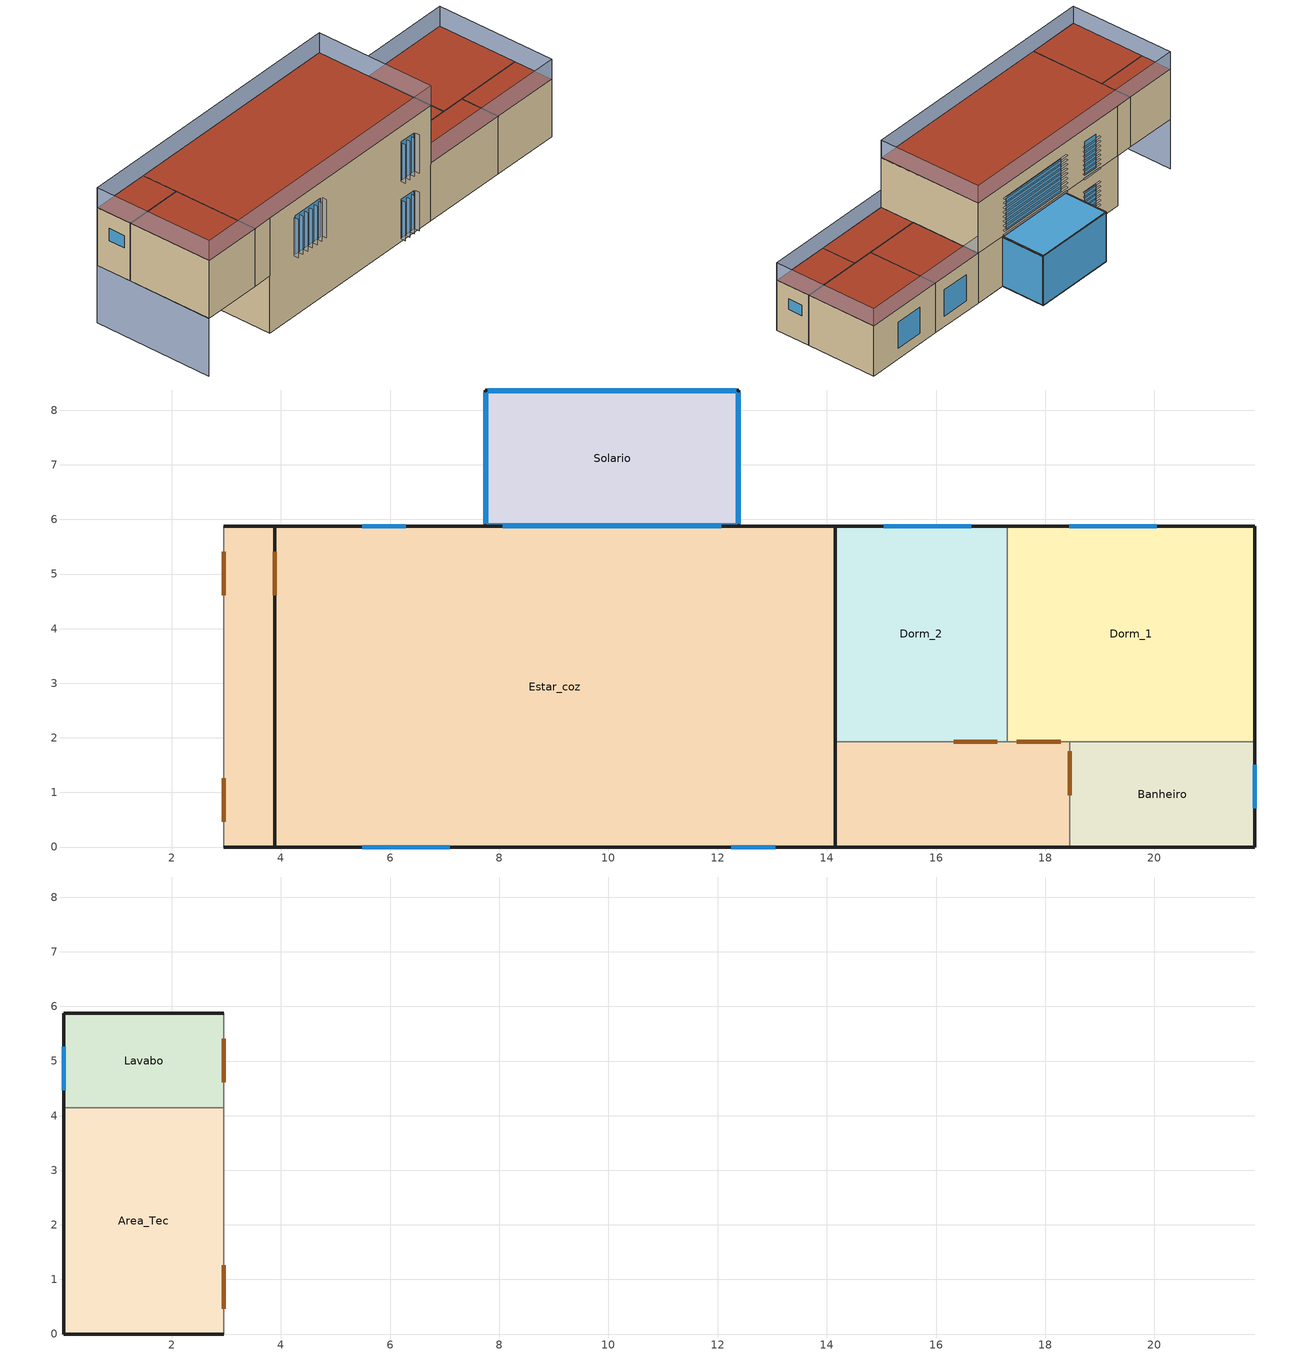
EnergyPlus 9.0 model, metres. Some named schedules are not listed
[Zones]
Dorm_1
 floor ground (Exterior Floor): 21.84,5.87 21.84,1.93 17.3,1.93 17.3,5.87 z0
 wall outside (Exterior Wall): 21.84,1.93 21.84,5.87 17.3,5.87 z0:2.85
 wall to Estar_coz (Interior Wall): 17.3,1.93 18.45,1.93 z0:2.85
 wall to Dorm_2 (Interior Wall): 17.3,5.87 17.3,1.93 z0:2.85
 wall to Banheiro (Interior Wall): 18.45,1.93 21.84,1.93 z0:2.85
 window (Exterior Window): 20.04,5.87 18.44,5.87 z0.6:2.1
 door inside (Interior Door): 17.48,1.93 18.28,1.93 z0:2.1
 roof outside (Exterior Roof): 17.3,5.87 17.3,1.93 21.84,1.93 21.84,5.87 z2.85
Dorm_2
 floor ground (Exterior Floor): 17.3,5.87 17.3,1.93 14.15,1.93 14.15,5.87 z0
 wall outside (Exterior Wall): 17.3,5.87 14.15,5.87 z0:2.85
 wall to Estar_coz (Interior Wall): 14.15,5.87 14.15,1.93 17.3,1.93 z0:2.85
 window (Exterior Window): 16.64,5.87 15.04,5.87 z0.6:2.1
 door inside (Interior Door): 16.32,1.93 17.12,1.93 z0:2.1
 roof outside (Exterior Roof): 14.15,5.87 14.15,1.93 17.3,1.93 17.3,5.87 z2.85
Banheiro
 floor ground (Exterior Floor): 21.84,1.93 21.84,0 18.45,0 18.45,1.93 z0
 wall outside (Exterior Wall): 18.45,0 21.84,0 21.84,1.93 z0:2.85
 wall to Estar_coz (Interior Wall): 18.45,1.93 18.45,0 z0:2.85
 window (Exterior Window): 21.84,0.71 21.84,1.51 z1.5:2.1
 door inside (Interior Door): 18.45,1.75 18.45,0.95 z0:2.1
 roof outside (Exterior Roof): 18.45,1.93 18.45,0 21.84,0 21.84,1.93 z2.85
Estar_coz
 floor outside (Exterior Floor): 3.89,5.87 3.89,0 2.95,0 2.95,5.87 z2.85
 floor ground (Exterior Floor): 14.15,5.87 14.15,0 3.89,0 3.89,5.87 z0; 18.45,1.93 18.45,0 14.15,0 14.15,1.93 z0
 wall outside (Exterior Wall): 14.15,0 18.45,0 / 14.15,5.87 12.39,5.87 / 7.74,5.87 3.89,5.87 3.89,0 / 14.15,0 14.15,1.93 z0:2.85; 2.95,0 3.89,0 / 14.15,0 14.15,5.87 3.89,5.87 2.95,5.87 z2.85:5.7; 3.89,0 14.15,0 z0:5.7
 wall to Lavabo (Interior Wall): 2.95,5.87 2.95,4.14 z2.85:5.7
 wall to Area_Tec (Interior Wall): 2.95,4.14 2.95,0 z2.85:5.7
 wall to Solario (Interior Wall): 12.39,5.87 7.74,5.87 z0:2.85
 window inside (Interior Window): 11.56,5.87 8.56,5.87 z0.05:2.5
 window (Exterior Window): 5.49,0 7.09,0 / 12.25,0 13.05,0 / 6.29,5.87 5.49,5.87 / 12.06,5.87 8.06,5.87 z3.05:4.95; 12.25,0 13.05,0 / 6.29,5.87 5.49,5.87 z0.2:2.1
 door inside (Interior Door): 2.95,1.26 2.95,0.46 / 2.95,5.41 2.95,4.61 z2.85:4.95
 door (Exterior Door): 3.89,5.41 3.89,4.61 z0:2.1
 roof outside (Exterior Roof): 14.15,1.93 14.15,0 18.45,0 18.45,1.93 z2.85; 2.95,5.87 2.95,0 14.15,0 14.15,5.87 z5.7
Solario
 floor ground (Exterior Floor): 12.39,8.37 12.39,5.87 7.74,5.87 7.74,8.37 z0
 wall outside (Exterior Wall): 12.39,5.87 12.39,8.37 7.74,8.37 7.74,5.87 z0:2.85
 window (Exterior Window): 12.34,8.37 7.79,8.37 / 7.74,8.32 7.74,5.92 / 12.39,5.92 12.39,8.32 z0.05:2.8
 roof outside (Exterior Roof): 7.74,8.37 7.74,5.87 12.39,5.87 12.39,8.37 z2.85
 skylight (Exterior Window): 7.79,8.32 7.79,5.92 12.34,5.92 12.34,8.32 z2.85
Area_Tec
 floor outside (Exterior Floor): 2.95,4.14 2.95,0 0.02,0 0.02,4.14 z2.85
 wall outside (Exterior Wall): 0.02,4.14 0.02,0 2.95,0 z2.85:5.7
 wall to Lavabo (Interior Wall): 2.95,4.14 0.02,4.14 z2.85:5.7
 roof outside (Exterior Roof): 0.02,4.14 0.02,0 2.95,0 2.95,4.14 z5.7
Lavabo
 floor outside (Exterior Floor): 2.95,5.87 2.95,4.14 0.02,4.14 0.02,5.87 z2.85
 wall outside (Exterior Wall): 2.95,5.87 0.02,5.87 0.02,4.14 z2.85:5.7
 window (Exterior Window): 0.02,5.26 0.02,4.46 z4.35:4.95
 roof outside (Exterior Roof): 0.02,5.87 0.02,4.14 2.95,4.14 2.95,5.87 z5.7
shading: 5.39,0 5.39,-0.25 / 5.69,0 5.69,-0.25 / 5.99,0 5.99,-0.25 / 6.29,0 6.29,-0.25 / 6.59,0 6.59,-0.25 / 6.89,0 6.89,-0.25 / 7.19,0 7.19,-0.25 / 12.2,0 12.2,-0.25 / 12.5,0 12.5,-0.25 / 12.8,0 12.8,-0.25 / 13.1,0 13.1,-0.25 z3.05:4.95; 12.8,0 12.8,-0.25 / 12.5,0 12.5,-0.25 / 12.2,0 12.2,-0.25 / 13.1,0 13.1,-0.25 z0.2:2.1; 0.02,5.87 0,0 z0:2.85; 0.02,5.87 0.02,0 / 0.02,0 14.15,0 / 14.15,0 14.15,5.87 / 14.15,5.87 0.02,5.87 z5.7:6.7; 14.15,0 21.84,0 / 21.84,0 21.84,5.87 / 21.84,5.87 14.15,5.87 z2.85:3.85; 7.74,6.02 7.74,5.87 12.39,5.87 12.39,6.02 z5.04; 5.29,6.02 5.29,5.87 6.49,5.87 6.49,6.02 z4.78; 5.29,6.02 5.29,5.87 6.49,5.87 6.49,6.02 z4.52; 5.29,6.02 5.29,5.87 6.49,5.87 6.49,6.02 z4.26; 5.29,6.02 5.29,5.87 6.49,5.87 6.49,6.02 z4; 5.29,6.02 5.29,5.87 6.49,5.87 6.49,6.02 z3.74; 5.29,6.02 5.29,5.87 6.49,5.87 6.49,6.02 z3.48; 5.29,6.02 5.29,5.87 6.49,5.87 6.49,6.02 z3.22; 5.29,6.02 5.29,5.87 6.49,5.87 6.49,6.02 z2.96; 5.29,6.02 5.29,5.87 6.49,5.87 6.49,6.02 z1.93; 5.29,6.02 5.29,5.87 6.49,5.87 6.49,6.02 z1.15; 5.29,6.02 5.29,5.87 6.49,5.87 6.49,6.02 z2.19; 5.29,6.02 5.29,5.87 6.49,5.87 6.49,6.02 z0.63; 5.29,6.02 5.29,5.87 6.49,5.87 6.49,6.02 z0.11; 5.29,6.02 5.29,5.87 6.49,5.87 6.49,6.02 z1.41; 5.29,6.02 5.29,5.87 6.49,5.87 6.49,6.02 z0.37; 5.29,6.02 5.29,5.87 6.49,5.87 6.49,6.02 z0.89; 5.29,6.02 5.29,5.87 6.49,5.87 6.49,6.02 z1.67; 7.74,6.02 7.74,5.87 12.39,5.87 12.39,6.02 z4.78; 7.74,6.02 7.74,5.87 12.39,5.87 12.39,6.02 z4.52; 7.74,6.02 7.74,5.87 12.39,5.87 12.39,6.02 z4.26; 7.74,6.02 7.74,5.87 12.39,5.87 12.39,6.02 z4; 7.74,6.02 7.74,5.87 12.39,5.87 12.39,6.02 z3.74; 7.74,6.02 7.74,5.87 12.39,5.87 12.39,6.02 z3.48; 7.74,6.02 7.74,5.87 12.39,5.87 12.39,6.02 z3.22; 7.74,6.02 7.74,5.87 12.39,5.87 12.39,6.02 z2.96
[Building]
Passivhaus: North Axis {deg}=0; Terrain=City; Loads Convergence Tolerance Value=0.04; Temperature Convergence Tolerance Value {deltaC}=0.4; Solar Distribution=FullExteriorWithReflections; Maximum Number of Warmup Days=25
[Site:Location]
RS_Pelotas: Latitude {deg}=-31.46; Longitude {deg}=-52.21; Time Zone {hr}=-3; Elevation {m}=13
[SizingPeriod:DesignDay] Dry-Bulb Temperature Range Modifier Type=DefaultMultipliers; Humidity Condition Type=DewPoint; Barometric Pressure {Pa}=101241; Rain Indicator=No; Snow Indicator=No; Daylight Saving Time Indicator=No; Solar Model Indicator=Schedule
Name | Month | Day of Month | Day Type | Maximum Dry-Bulb Temperature {C} | Daily Dry-Bulb Temperature Range {deltaC} | Wetbulb or DewPoint at Maximum Dry-Bulb {C} | Wind Speed {m/s} | Wind Direction {deg} | Beam Solar Day Schedule | Diffuse Solar Day Schedule | Sky Clearness
Floripa_Inverno | 5 | 20 | WinterDesignDay | 19.1 | 17.1 | 13.9 | 2.9 | 0 | Inverno_Rad_Direta | Inverno_Rad_Difusa | 0
Floripa_verao | 1 | 23 | SummerDesignDay | 36 | 24.8 | 22 | 3.4 | 90 | Verao_Rad_Direta | Verao_Rad_Difusa | 1
[Site:GroundTemperature:BuildingSurface]
26.02, 26.01, 25.58, 24.38, 22.12, 19.77, 19.51, 19.23, 20.58, 21.5, 23.16, 24.45
[Material]
Name | Roughness | Thickness {m} | Conductivity {W/m-K} | Density {kg/m3} | Specific Heat {J/kg-K} | Thermal Absorptance | Solar Absorptance | Visible Absorptance
EPS | MediumRough | 0.08 | 0.04 | 35 | 1420
Reboco_Externo | MediumRough | 0.02 | 1.15 | 2000 | 1000 | 0.9 | 0.2 | 0.2
Revest_ceramico | VerySmooth | 0.01 | 1 | 2000 | 920 | 0.9 | 0.2 | 0.2
Argamassa_assent | MediumRough | 0.04 | 1.15 | 2000 | 1000
Porta_Ext_MDF | Smooth | 0.005 | 0.2 | 850 | 2300 | 0.9 | 0.2 | 0.2
Porta_Interna_Madeira | Smooth | 0.06 | 0.23 | 600 | 1340
Tavela_ceramica | MediumRough | 0.05 | 0.1 | 2560 | 920
Porta_EPS | MediumRough | 0.088 | 0.04 | 35 | 1420
Fibrocimento | MediumRough | 0.008 | 0.65 | 1600 | 840 | 0.9 | 0.2 | 0.2
OSB | MediumRough | 0.03 | 0.12 | 550 | 2300 | 0.9 | 0.2 | 0.2
Placa_cimenticia | MediumRough | 0.05 | 0.95 | 2200 | 840 | 0.9 | 0.7 | 0.7
Gesso_acartonado; Gesso_acartonado com PCM | Smooth | 0.01 | 0.35 | 750 | 840 | 0.9 | 0.2 | 0.2
Concreto_laje | Rough | 0.1 | 1.15 | 2100 | 1000 | 0.9 | 0.7 | 0.7
la_vidro | Rough | 0.1 | 0.045 | 100 | 700 | 0.9 | 0.2 | 0.2
[Material:AirGap]
Name | Thermal Resistance {m2-K/W}
AR_5cm_DESC | 0.21
AR_cobertura | 0.14
[WindowMaterial:Glazing] Optical Data Type=SpectralAverage; Infrared Transmittance at Normal Incidence=0; Front Side Infrared Hemispherical Emissivity=0.837; Conductivity {W/m-K}=1
Name | Thickness {m} | Solar Transmittance at Normal Incidence | Front Side Solar Reflectance at Normal Incidence | Back Side Solar Reflectance at Normal Incidence | Visible Transmittance at Normal Incidence | Front Side Visible Reflectance at Normal Incidence | Back Side Visible Reflectance at Normal Incidence | Back Side Infrared Hemispherical Emissivity
Glass_11334F_LayerAvg | 0.005 | 0.573351 | 0.225335 | 0.291876 | 0.879109 | 0.047501 | 0.044683 | 0.037
Glass_11006_LayerAvg | 0.006 | 0.817049 | 0.0734964 | 0.0734964 | 0.892481 | 0.080801 | 0.080801 | 0.837
[WindowMaterial:Gas]
Gap_1_W_0_0140: Gas Type=Air; Thickness {m}=0.014
[WindowMaterial:Blind]
BLIND WITH HIGH REFLECTIVITY SLATS: Slat Orientation=Horizontal; Slat Width {m}=0.025; Slat Separation {m}=0.01875; Slat Thickness {m}=0.001; Slat Angle {deg}=45; Slat Conductivity {W/m-K}=0.9; Slat Beam Solar Transmittance=0; Front Side Slat Beam Solar Reflectance=0.8; Back Side Slat Beam Solar Reflectance=0.8; Slat Diffuse Solar Transmittance=0; Front Side Slat Diffuse Solar Reflectance=0.8; Back Side Slat Diffuse Solar Reflectance=0.8; Slat Beam Visible Transmittance=0; Front Side Slat Beam Visible Reflectance=0.8; Back Side Slat Beam Visible Reflectance=0.8; Slat Diffuse Visible Transmittance=0; Front Side Slat Diffuse Visible Reflectance=0.8; Back Side Slat Diffuse Visible Reflectance=0.8; Slat Infrared Hemispherical Transmittance=0; Front Side Slat Infrared Hemispherical Emissivity=0.9; Back Side Slat Infrared Hemispherical Emissivity=0.9; Blind to Glass Distance {m}=0.05; Blind Top Opening Multiplier=0.5; Blind Bottom Opening Multiplier=0.5; Blind Left Side Opening Multiplier=0.5; Blind Right Side Opening Multiplier=0.5
[MaterialProperty:PhaseChangeHysteresis]
Gesso_acartonado com PCM: Latent Heat during the Entire Phase Change Process {J/kg}=250000; Liquid State Thermal Conductivity {W/m-K}=0.2; Liquid State Density {kg/m3}=770; Liquid State Specific Heat {J/kg-K}=2000; High Temperature Difference of Melting Curve {deltaC}=1; Peak Melting Temperature {C}=28; Low Temperature Difference of Melting Curve {deltaC}=1; Solid State Thermal Conductivity {W/m-K}=0.2; Solid State Density {kg/m3}=880; Solid State Specific Heat {J/kg-K}=2000; High Temperature Difference of Freezing Curve {deltaC}=0.1; Peak Freezing Temperature {C}=27; Low Temperature Difference of Freezing Curve {deltaC}=2
[Construction]
Exterior Floor: Revest_ceramico, Argamassa_assent, EPS, Concreto_Laje, Tavela_ceramica, AR_5cm_DESC, Tavela_ceramica
Exterior Roof: Fibrocimento, AR_cobertura, Reboco_Externo, EPS, Concreto_Laje, Tavela_ceramica, AR_cobertura, Tavela_ceramica
Exterior Window; Interior Window: Glass_11334F_LayerAvg, Gap_1_W_0_0140, Glass_11006_LayerAvg
Exterior Door: Porta_Ext_MDF, Porta_EPS, Porta_Ext_MDF
Interior Door: Porta_Interna_Madeira
Exterior Window with blind: BLIND WITH HIGH REFLECTIVITY SLATS, Glass_11334F_LayerAvg, Gap_1_W_0_0140, Glass_11006_LayerAvg
Exterior Wall: Placa_cimenticia, OSB, la_vidro, OSB, Gesso_acartonado, Gesso_acartonado com PCM
Interior Wall: Placa_cimenticia, OSB, la_vidro, OSB, Gesso_acartonado
[HeatBalanceSettings:ConductionFiniteDifference]
Difference Scheme=FullyImplicitFirstOrder; Space Discretization Constant=3; Relaxation Factor=1; Inside Face Surface Temperature Convergence Criteria=0.002
[Zone] Multiplier=1
Dorm_1; Dorm_2; Banheiro; Estar_coz; Area_Tec; Lavabo; Solario
[WindowShadingControl] Shading Type=ExteriorBlind; Construction with Shading=Exterior Window with blind; Shading Control Type=OnIfScheduleAllows; Schedule=Window Shading; Shading Control Is Scheduled=Yes; Glare Control Is Active=No; Type of Slat Angle Control for Blinds=FixedSlatAngle; Multiple Surface Control Type=Sequential
Name | Zone | Fenestration Surface 1
VENETIAN_1-Dorm_2 | Dorm_2 | 2E3A89
VENETIAN_1-Dorm_1 | Dorm_1 | DB253E
VENETIAN_1-Solario | Solario | 12742D
[People]
use_living_room: Zone or ZoneList=Estar_coz; Number of People Schedule=Ocupation_living_room; Number of People Calculation Method=People; Number of People=4; Fraction Radiant=0.5; Sensible Heat Fraction=autocalculate; Activity Level Schedule=Activities_living_rooms; Carbon Dioxide Generation Rate {m3/s-W}=3.82e-08; Enable ASHRAE 55 Comfort Warnings=No; Mean Radiant Temperature Calculation Type=ZoneAveraged; Clothing Insulation Calculation Method=DynamicClothingModelASHRAE55; Thermal Comfort Model 1 Type=AdaptiveASH55
[Lights]
Ilumination_living_room: Zone or ZoneList=Estar_coz; Schedule=Ilumination_living_room; Design Level Calculation Method=Watts/Area; Watts per Zone Floor Area {W/m2}=6; Return Air Fraction=0; Fraction Radiant=0.72; Fraction Visible=0.18; Fraction Replaceable=0; Return Air Fraction Calculated from Plenum Temperature=No
[ElectricEquipment]
Equipments: Zone or ZoneList=Estar_coz; Schedule=Equipments; Design Level Calculation Method=Watts/Area; Watts per Zone Floor Area {W/m2}=1.5; Fraction Latent=0; Fraction Radiant=0.25; Fraction Lost=0
[HVACTemplate:Thermostat]
Thermostat_AC: Constant Heating Setpoint {C}=22; Constant Cooling Setpoint {C}=24
[HVACTemplate:Zone:PTHP] Template Thermostat=Thermostat_AC; Cooling Supply Air Flow Rate {m3/s}=autosize; Heating Supply Air Flow Rate {m3/s}=autosize; Outdoor Air Method=Flow/Person; Outdoor Air Flow Rate per Person {m3/s}=0.00944; System Availability Schedule=Air_conditioning; Supply Fan Placement=DrawThrough; Supply Fan Total Efficiency=0.7; Supply Fan Delta Pressure {Pa}=75; Supply Fan Motor Efficiency=0.9; Cooling Coil Type=SingleSpeedDX; Cooling Coil Gross Rated Total Capacity {W}=autosize; Cooling Coil Gross Rated Sensible Heat Ratio=autosize; Cooling Coil Gross Rated COP {W/W}=3; Heat Pump Heating Coil Type=SingleSpeedDXHeatPump; Heat Pump Heating Coil Gross Rated Capacity {W}=autosize; Heat Pump Heating Coil Gross Rated COP {W/W}=2.75; Heat Pump Heating Minimum Outdoor Dry-Bulb Temperature {C}=-8; Heat Pump Defrost Maximum Outdoor Dry-Bulb Temperature {C}=5; Heat Pump Defrost Strategy=ReverseCycle; Heat Pump Defrost Control=Timed; Heat Pump Defrost Time Period Fraction=0.058333; Supplemental Heating Coil Type=Electric; Supplemental Heating Coil Capacity {W}=autosize; Supplemental Heating Coil Maximum Outdoor Dry-Bulb Temperature {C}=21; Supplemental Gas Heating Coil Efficiency=0.8; Zone Cooling Design Supply Air Temperature Input Method=SupplyAirTemperature; Zone Cooling Design Supply Air Temperature {C}=14; Zone Cooling Design Supply Air Temperature Difference {deltaC}=11.11; Zone Heating Design Supply Air Temperature Input Method=SupplyAirTemperature; Zone Heating Design Supply Air Temperature {C}=50; Zone Heating Design Supply Air Temperature Difference {deltaC}=30; Baseboard Heating Type=None; Baseboard Heating Capacity {W}=autosize; Capacity Control Method=None
Estar_coz; Dorm_1; Dorm_2
[AvailabilityManager:HybridVentilation] Ventilation Control Mode Schedule=hybrid_controller; Use Weather File Rain Indicators=Yes; Maximum Wind Speed {m/s}=40; Minimum Outdoor Temperature {C}=-100; Maximum Outdoor Temperature {C}=100; Minimum Outdoor Enthalpy {J/kg}=0.001; Maximum Outdoor Enthalpy {J/kg}=100; Minimum Outdoor Dewpoint {C}=-100; Maximum Outdoor Dewpoint {C}=100; Minimum Outdoor Ventilation Air Schedule=Natural_ventilation
Name | Control Zone
Hybrid_Dorm1 | Dorm_1
Hybrid_Dorm2 | Dorm_2
Hybrid_EstarCoz | Estar_coz
[Schedule:Day:Hourly]
Verao_Rad_Direta: 0, 0, 0, 0, 0, 13.41, 164.08, 348.42, 566.83, 707.25, 731.08, 757.25, 769.75, 659.25, 613.08, 387, 260.83, 81.58, 24.67, 2.08, 0, 0, 0, 0
Verao_Rad_Difusa: 0, 0, 0, 0, 0, 11.08, 99.05, 130.16, 136.17, 158.58, 200.25, 216, 209.16, 225.25, 184.41, 202, 152.25, 115.16, 34.08, 2.58, 0, 0, 0, 0
Inverno_Rad_Direta: 0, 0, 0, 0, 0, 0, 0, 0, 0.16, 3.25, 11.83, 10.17, 30.75, 6.75, 5.5, 0.58, 0, 0, 0, 0, 0, 0, 0, 0
Inverno_Rad_Difusa: 0, 0, 0, 0, 0, 0, 0, 7, 18.25, 95.66, 184.75, 173.58, 220.58, 146.83, 126.41, 26.83, 11.83, 1.17, 0, 0, 0, 0, 0, 0
[Schedule:Compact]
Ocupation_living_room: Through: 12/31, For: Weekdays, Until: 13:00, 0, Until: 18:00, .25, Until: 19:00, 1, Until: 21:00, .5, Until: 24:00, 0, For: AllOtherDays, Until: 10:00, 0, Until: 11:00, .25, Until: 12:00, .75, Until: 13:00, 0, Until: 14:00, .75, Until: 17:00, .5, Until: 19:00, .25, Until: 21:00, .5, Until: 24:00, 0
Ilumination_living_room: Through: 12/31, For: Weekdays, Until: 16:00, 0, Until: 21:00, 1, Until: 24:00, 0, For: AllOtherDays, Until: 10:00, 0, Until: 12:00, 1, Until: 16:00, 0, Until: 21:00, 1, Until: 24:00, 0
Activities_living_rooms: Through: 12/31, For: AllDays, Until: 24:00, 81
Equipments: Through: 12/31, For: AllDays, Until: 24:00, 1
Natural_ventilation: Through: 12/31, For: AllDays, Until: 08:00, 0, Until: 21:00, 1, Until: 24:00, 0
Air_conditioning: Through: 12/31, For: AllDays, Until: 08:00, 1, Until: 21:00, 0, Until: 24:00, 1
Window Shading: Through: 4/30, For: AllDays, Until: 24:00, 1, Through: 10/31, For: AllDays, Until: 24:00, 0, Through: 12/31, For: AllDays, Until: 24:00, 1
hybrid_controller: Through: 12/31, For: AllDays, Until: 24:00, 5
[AirflowNetwork:SimulationControl]
RTQ-R: AirflowNetwork Control=MultizoneWithoutDistribution; Wind Pressure Coefficient Type=SurfaceAverageCalculation; Height Selection for Local Wind Pressure Calculation=OpeningHeight; Building Type=LowRise; Maximum Number of Iterations=500; Initialization Type=ZeroNodePressures; Relative Airflow Convergence Tolerance=0.0001; Absolute Airflow Convergence Tolerance {kg/s}=0.000001; Convergence Acceleration Limit=-.5; Azimuth Angle of Long Axis of Building {deg}=0; Ratio of Building Width Along Short Axis to Width Along Long Axis=0.27; Height Dependence of External Node Temperature=No
[AirflowNetwork:MultiZone:Zone] Ventilation Control Mode=Temperature; Ventilation Control Zone Temperature Setpoint Schedule=VN_20; Minimum Venting Open Factor=0.1; Indoor and Outdoor Temperature Difference Lower Limit For Maximum Venting Open Factor {deltaC}=0; Indoor and Outdoor Temperature Difference Upper Limit for Minimum Venting Open Factor {deltaC}=3; Indoor and Outdoor Enthalpy Difference Upper Limit for Minimum Venting Open Factor {deltaJ/kg}=300000; Venting Availability Schedule=Natural_ventilation; Single Sided Wind Pressure Coefficient Algorithm=Standard; Facade Width {m}=10
Dorm_1; Dorm_2; Estar_coz; Banheiro; Area_Tec; Lavabo; Solario
[AirflowNetwork:MultiZone:Surface] Leakage Component=RTQR_infiltracao; Ventilation Control Mode=Temperature; Ventilation Control Zone Temperature Setpoint Schedule=VN_20; Indoor and Outdoor Temperature Difference Upper Limit for Minimum Venting Open Factor {deltaC}=100; Indoor and Outdoor Enthalpy Difference Upper Limit for Minimum Venting Open Factor {deltaJ/kg}=300000; Venting Availability Schedule=Natural_ventilation
Name | Window/Door Opening Factor, or Crack Factor
DB253E; 2E3A89; E2C415; 6345A1; 8EAC75; 87CBB9; E52115; 9B308C; 975D1B; 12A3BF; AB8901; 6FBB67; D263B5; 669592; C06D3A; 824CC4; E152E4; F728FB; 7F79D5; 3A126E; F59570 | 1
787529; 30215C | 0.9
E9465A; FDA601; 67C54A | 0.5
[AirflowNetwork:MultiZone:Component:SimpleOpening]
RTQR_infiltracao: Air Mass Flow Coefficient When Opening is Closed {kg/s-m}=0.001; Air Mass Flow Exponent When Opening is Closed=0.65; Minimum Density Difference for Two-Way Flow {kg/m3}=0.0001; Discharge Coefficient=0.6
